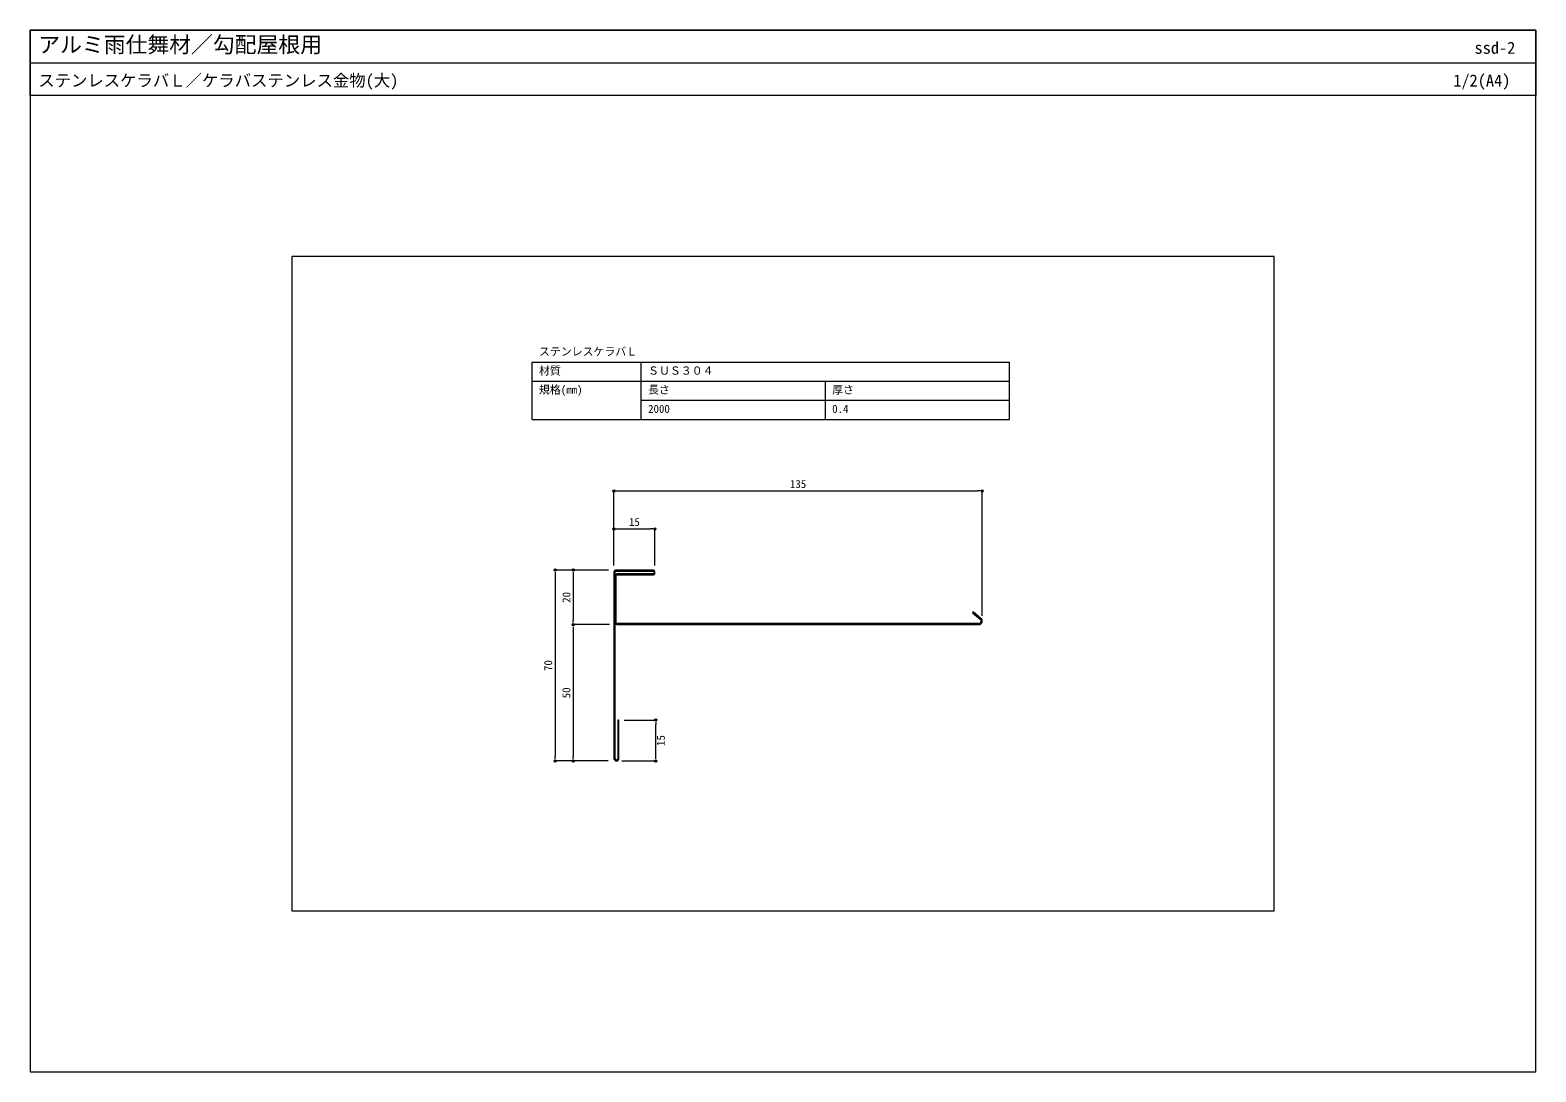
# Model space of a CAD drawing. Units: millimetres, scale not verified. Extents: x -276 to 276, y -191 to 191.
import ezdxf
from ezdxf.enums import TextEntityAlignment as Align

# ---------------------------------------------------------------- set-up
doc = ezdxf.new("R2010")
doc.units = ezdxf.units.MM
doc.header["$LTSCALE"] = 0.5
for name, color, linetype, lineweight in [('0-0_0', 7, 'Continuous', 9), ('0-2_moji', 7, 'Continuous', 18), ('0-3_SUNPO', 7, 'Continuous', 18), ('0-4_KANAMONO', 4, 'Continuous', 18), ('0-5_WAKU', 7, 'Continuous', 18)]:
    doc.layers.add(name, color=color, linetype=linetype, lineweight=lineweight)
doc.styles.add('ＭＳ ゴシック', font='')
doc.styles.get('ＭＳ ゴシック').set_extended_font_data('MS Gothic')

# ---------------------------------------------------------------- blocks, each defined once
blk = doc.blocks.new('_DOT')
at = {"layer": '0-0_0'}
for p, q in [((-0.5, 0), (-1, 0)), ((0.25, 0), (-0.25, 0))]:
    blk.add_line(p, q, dxfattribs=at)
blk.add_circle((0, 0), 0.25, dxfattribs=at)

msp = doc.modelspace()

# ---------------------------------------------------------------- linework, layer by layer
at = {"layer": '0-0_0', "lineweight": 18}
msp.add_line((-276.0172, 178.9883), (275.9828, 178.9883), dxfattribs=at)
msp.add_lwpolyline([(-180.0172, -132.0117), (179.9828, -132.0117), (179.9828, 107.9883), (-180.0172, 107.9883)], close=True, dxfattribs=at)
at = {"layer": '0-2_moji'}
for p, q in [((-91.9845, 48.2611), (-91.9845, 69.2611)), ((-91.9845, 69.2611), (83.0155, 69.2611)), ((-51.9845, 48.2611), (-51.9845, 69.2611)), ((83.0155, 48.2611), (83.0155, 69.2611)), ((-91.9845, 62.2611), (83.0155, 62.2611)), ((15.5155, 48.2611), (15.5155, 62.2611)), ((-51.9845, 55.2611), (83.0155, 55.2611)), ((-91.9845, 48.2611), (83.0155, 48.2611))]:
    msp.add_line(p, q, dxfattribs=at)
at = {"layer": '0-3_SUNPO'}
for p, q in [((-61.9838, -5.3339), (-61.9838, 22.0064)), ((-60.3838, 22.0064), (71.4162, 22.0064)), ((73.0162, -23.8091), (73.0162, 22.0064)), ((-61.9838, -5.3339), (-61.9838, 8.0846)), ((-60.3838, 8.0846), (-48.5838, 8.0846)), ((-46.9838, -5.3339), (-46.9838, 8.0846)), ((-63.9838, -7.0117), (-83.5418, -7.0117)), ((-83.5418, -8.6117), (-83.5418, -75.4117)), ((-63.9838, -7.0117), (-76.8831, -7.0117)), ((-76.8831, -8.6117), (-76.8831, -25.4117)), ((-63.5838, -27.0117), (-76.8831, -27.0117)), ((-63.5838, -27.0117), (-76.8831, -27.0117)), ((-76.8831, -28.6117), (-76.8831, -75.4117)), ((-58.1838, -62.0117), (-46.6686, -62.0117)), ((-46.6686, -75.4117), (-46.6686, -63.6117)), ((-64.1086, -77.0117), (-83.5418, -77.0117)), ((-64.1086, -77.0117), (-76.8831, -77.0117)), ((-59.0838, -77.0117), (-46.6686, -77.0117))]:
    msp.add_line(p, q, dxfattribs=at)
at = {"layer": '0-4_KANAMONO'}
for p, q in [((-61.9838, -7.6117), (-61.9838, -76.1117)), ((-61.5838, -76.1117), (-61.5838, -7.6117)), ((-61.5838, -9.0117), (-61.5838, -26.4117)), ((-47.5838, -7.0117), (-61.3838, -7.0117)), ((-61.3838, -7.4117), (-47.5838, -7.4117)), ((-61.1838, -26.4117), (-61.1838, -9.0117)), ((-47.5838, -8.4117), (-60.9838, -8.4117)), ((-60.9838, -8.8117), (-47.5838, -8.8117)), ((-47.3838, -7.6117), (-47.3838, -8.2117)), ((-46.9838, -8.2117), (-46.9838, -7.6117)), ((71.7162, -26.6117), (-60.9838, -26.6117)), ((-60.9838, -27.0117), (71.7162, -27.0117)), ((-60.5838, -62.0117), (-60.5838, -76.1117))]:
    msp.add_line(p, q, dxfattribs=at)
for points in [[(72.5518, -24.7159), (69.7174, -22.3376), (69.4603, -22.644), (72.2947, -25.0223)], [(-60.1838, -76.1117), (-60.1838, -62.0117), (-60.5838, -62.0117)]]:
    msp.add_lwpolyline(points, dxfattribs=at)
for centre, radius, start, end in [((-61.3838, -7.6117), 0.6, 90, 180), ((-61.3838, -7.6117), 0.2, 90, 180), ((-60.9838, -9.0117), 0.6, 90, 180), ((-60.9838, -9.0117), 0.2, 90, 180), ((-47.5838, -7.6117), 0.6, 0, 90), ((-47.5838, -7.6117), 0.2, 360, 90), ((-47.5838, -8.2117), 0.2, 270, 360), ((-47.5838, -8.2117), 0.6, 270, 0), ((-60.9838, -26.4117), 0.6, 180, 270), ((-60.9838, -26.4117), 0.2, 180, 270), ((71.7162, -25.7117), 1.3, 270, 50), ((71.7162, -25.7117), 0.9, 270, 50), ((-61.0838, -76.1117), 0.9, 180, 0), ((-61.0838, -76.1117), 0.5, 180, 0)]:
    msp.add_arc(centre, radius, start, end, dxfattribs=at)
at = {"layer": '0-5_WAKU'}
for points in [[(275.9828, 166.9883), (-276.0172, 166.9883), (-276.0172, 190.9883), (275.9828, 190.9883)], [(-276.0172, -191.0117), (275.9828, -191.0117), (275.9828, 190.9883), (-276.0172, 190.9883)]]:
    msp.add_lwpolyline(points, close=True, dxfattribs=at)

# ---------------------------------------------------------------- block references
at = {"layer": '0-3_SUNPO', "xscale": 1.6, "yscale": 1.6}
for p, rotation in [((-61.9838, 22.0064), 180), ((-61.9838, 8.0846), 180), ((-83.5418, -7.0117), 90), ((-76.8831, -7.0117), 90), ((-76.8831, -27.0117), 270), ((-76.8831, -27.0117), 90), ((-46.6686, -62.0117), 90), ((-83.5418, -77.0117), 270), ((-76.8831, -77.0117), 270), ((-46.6686, -77.0117), 270)]:
    msp.add_blockref('_DOT', p, dxfattribs=dict(at, rotation=rotation))
for p in [(73.0162, 22.0064), (-46.9838, 8.0846)]:
    msp.add_blockref('_DOT', p, dxfattribs=at)

# ---------------------------------------------------------------- texts
at = {"layer": '0-2_moji', "style": 'ＭＳ ゴシック'}
for s, p in [('ステンレスケラバＬ', (-89.4845, 70.7611)), ('材質', (-89.4845, 63.7611)), ('ＳＵＳ３０４', (-49.4845, 63.7611)), ('規格(mm)', (-89.4845, 56.7611)), ('長さ', (-49.4845, 56.7611)), ('厚さ', (18.0155, 56.7611)), ('2000', (-49.4845, 49.7611)), ('0.4', (18.0155, 49.7611))]:
    msp.add_text(s, height=2.933, dxfattribs=at).set_placement(p, align=Align.BOTTOM_LEFT)
at = {"layer": '0-3_SUNPO', "style": 'ＭＳ ゴシック'}
for s, p in [('135', (2.5162, 22.2064)), ('15', (-56.4838, 8.2846))]:
    msp.add_text(s, height=2.933, dxfattribs=at).set_placement(p, align=Align.BOTTOM_LEFT)
for s, p in [('20', (-77.0831, -19.0117)), ('70', (-83.7418, -44.0117)), ('50', (-77.0831, -54.0117)), ('15', (-42.4686, -71.5117))]:
    msp.add_text(s, height=2.933, rotation=90, dxfattribs=at).set_placement(p, align=Align.BOTTOM_LEFT)
at = {"layer": '0-5_WAKU', "style": 'ＭＳ ゴシック'}
for s, height, p in [('アルミ雨仕舞材／勾配屋根用', 5.865, (-273.0172, 180.9883)), ('ssd-2', 4.399, (253.4904, 180.9883)), ('ステンレスケラバＬ／ケラバステンレス金物(大)', 4.399, (-273.0172, 168.9883)), ('1/2(A4)', 4.399, (245.6934, 168.9883))]:
    msp.add_text(s, height=height, dxfattribs=at).set_placement(p, align=Align.BOTTOM_LEFT)

doc.saveas('drawing.dxf')
